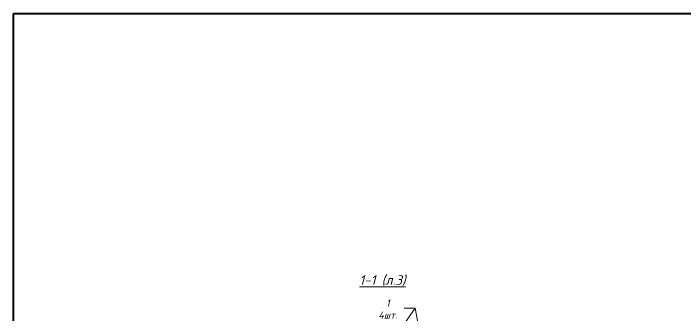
# Model space of a CAD drawing. Header units: millimetres. Extents: x -1807136 to 69844, y 23614 to 410608.
# Drawn here: x 13723 to 16527, y 43622 to 44882 of the extents above; entities that cross this region are included whole.
import ezdxf
from ezdxf import colors
from ezdxf.entities.mleader import LeaderData, LeaderLine
from ezdxf.enums import TextEntityAlignment as Align
from ezdxf.math import Vec2, Vec3

# ---------------------------------------------------------------- set-up
doc = ezdxf.new("R2010")
doc.units = ezdxf.units.MM
doc.layers.get('0').update_dxf_attribs({"lineweight": 5})
doc.layers.add('#Dimensions', color=7, linetype='Continuous', lineweight=9)
doc.layers.add('#Выноски', color=7, linetype='Continuous', lineweight=15)
doc.styles.add('STEP PR', font='isocpeui.ttf')

msp = doc.modelspace()

# ---------------------------------------------------------------- linework, layer by layer
at = {"color": 3, "lineweight": 40}
msp.add_lwpolyline([(13722.6, 44882.4), (24318.1, 44882.4), (24318.1, 37576), (13722.6, 37576)], close=True, dxfattribs=at)

# ---------------------------------------------------------------- texts
at = {"layer": '#Dimensions', "style": 'STEP PR'}
msp.add_text('%%U1-1 (л.3)', height=40, dxfattribs=at).set_placement((15262.8, 43750.5), align=Align.CENTER)

# ---------------------------------------------------------------- leaders
at = {"layer": '#Выноски'}
ml = msp.add_multileader_mtext('Standard', dxfattribs=at)
ml.set_content('\\A1;     1\\~\\~\\~\\~\\~\\~\\P4шт.             ', color=256, style='STEP PR')
ml.set_leader_properties(color=256, linetype='ByLayer', lineweight=-1)
ml.build(insert=Vec2(0, 0))
ml.multileader.update_dxf_attribs({"text_left_attachment_type": 6, "text_right_attachment_type": 6, "dogleg_length": 0, "arrow_head_size": 30, "scale": 0.1})
ctx = ml.context
ctx.base_point, ctx.scale, ctx.char_height, ctx.arrow_head_size, ctx.landing_gap_size, ctx.plane_origin = Vec3(15171.6, 43653.7), 0.1, 30, 30, 12.5, Vec3(17849.8, 42126.1)
ctx.left_attachment, ctx.right_attachment, ctx.text_align_type = 6, 6, 1
notes = []
notes.append((ctx, [(1, (1, 1, 0), (15398.5, 43653.7), (-1, 0), 0, [(2, [(15117.7, 43346.4), (15125.7, 43256.4)], 0, []), (0, [(15457.7, 43346.4)], 0, [])])]))
ctx.mtext.insert, ctx.mtext.rotation, ctx.mtext.width, ctx.mtext.defined_height, ctx.mtext.alignment, ctx.mtext.flow_direction = Vec3(15285.1, 43689.7), 6.283185, 330.625, 77, 2, 5
for ctx, leaders in notes:
    for number, flags, end, landing, length, lines in leaders:
        leader = LeaderData()
        leader.index, (leader.has_last_leader_line, leader.has_dogleg_vector, leader.attachment_direction) = number, flags
        leader.last_leader_point, leader.dogleg_vector, leader.dogleg_length = Vec3(end), Vec3(landing), length
        for number, points, colour, breaks in lines:
            line = LeaderLine()
            line.index, line.vertices, line.color, line.breaks = number, Vec3.list(points), colors.encode_raw_color(colour), breaks
            leader.lines.append(line)
        ctx.leaders.append(leader)

doc.saveas('drawing.dxf')
